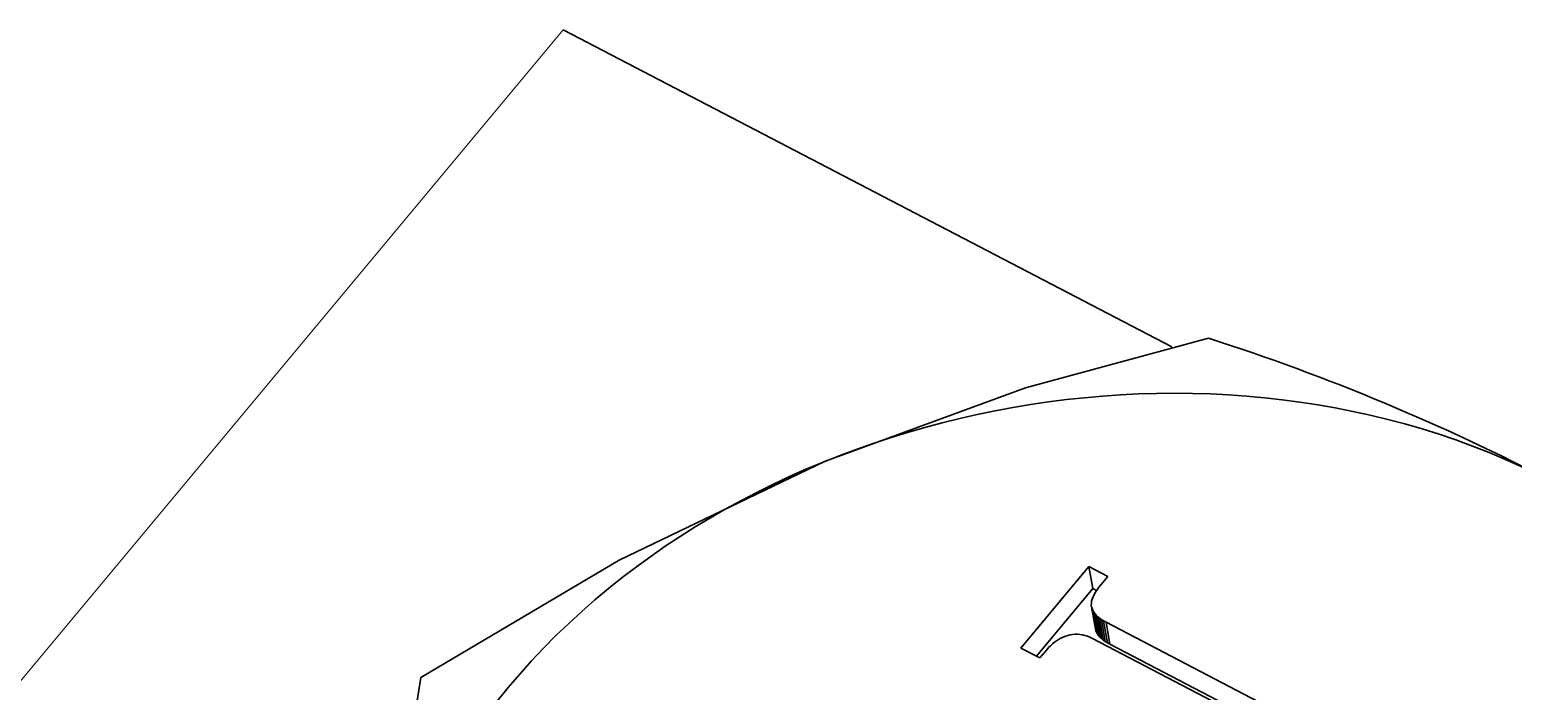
# Model space of a CAD drawing. Header units: millimetres. Extents: x 11035 to 42401, y -8968 to 2503.
# Drawn here: x 12276.52 to 12286.37, y 1744.25 to 1748.64 of the extents above; entities that cross this region are included whole.
import ezdxf

# ---------------------------------------------------------------- set-up
doc = ezdxf.new("R2010")
doc.units = ezdxf.units.MM
doc.layers.add('word_dim', color=253, linetype='Continuous')

# ---------------------------------------------------------------- blocks, each defined once
blk = doc.blocks.new('A$C5CD62552')
at = {"color": 7, "lineweight": 13, "ltscale": 0.451788}
blk.add_line((-19.2153, -255.7636), (-30.7851, -269.6459), dxfattribs=at)
at = {"color": 7, "lineweight": 35, "ltscale": 0.113868}
blk.add_line((-15.1765, -257.8692), (-19.2153, -255.7636), dxfattribs=at)
at = {"color": 7, "lineweight": 35, "ltscale": 0.017621}
blk.add_line((-16.1784, -259.8675), (-15.7271, -259.3261), dxfattribs=at)
at = {"color": 7, "lineweight": 35, "ltscale": 0.003559}
blk.add_line((-15.7271, -259.3261), (-15.6009, -259.3919), dxfattribs=at)
at = {"color": 7, "lineweight": 35, "ltscale": 0.003702}
for p, q in [((-15.7271, -259.3261), (-15.7014, -259.4719)), ((-15.7092, -259.5943), (-15.6834, -259.7401)), ((-15.7061, -259.6058), (-15.6803, -259.7516)), ((-15.7016, -259.617), (-15.6757, -259.7628)), ((-15.6955, -259.6278), (-15.6698, -259.7737)), ((-15.6689, -259.6589), (-15.643, -259.8047)), ((-15.6571, -259.6686), (-15.6313, -259.8144)), ((-15.6439, -259.6781), (-15.6181, -259.8239)), ((-15.6292, -259.6873), (-15.6034, -259.8331)), ((-15.6131, -259.6962), (-15.5872, -259.842))]:
    blk.add_line(p, q, dxfattribs=at)
at = {"color": 7, "lineweight": 35, "ltscale": 0.000567875}
blk.add_line((-15.646, -259.446), (-15.6601, -259.4638), dxfattribs=at)
at = {"color": 7, "lineweight": 35, "ltscale": 0.001761}
for p, q in [((-15.6009, -259.3919), (-15.646, -259.446)), ((-16.007, -259.8792), (-16.0521, -259.9333))]:
    blk.add_line(p, q, dxfattribs=at)
at = {"color": 7, "lineweight": 35, "ltscale": 0.014616}
blk.add_line((-16.0756, -259.9211), (-15.7014, -259.4719), dxfattribs=at)
at = {"color": 7, "lineweight": 35, "ltscale": 0.000356795}
blk.add_line((-15.7049, -259.5428), (-15.7086, -259.5566), dxfattribs=at)
at = {"color": 7, "lineweight": 35, "ltscale": 0.000388257}
blk.add_line((-15.6994, -259.5282), (-15.7049, -259.5428), dxfattribs=at)
at = {"color": 7, "lineweight": 35, "ltscale": 0.000729582}
blk.add_line((-15.7014, -259.4719), (-15.6755, -259.4854), dxfattribs=at)
at = {"color": 7, "lineweight": 35, "ltscale": 0.00041907}
blk.add_line((-15.6922, -259.5131), (-15.6994, -259.5282), dxfattribs=at)
at = {"color": 7, "lineweight": 35, "ltscale": 0.000453669}
blk.add_line((-15.6833, -259.4973), (-15.6922, -259.5131), dxfattribs=at)
at = {"color": 7, "lineweight": 35, "ltscale": 0.000491788}
blk.add_line((-15.6726, -259.4808), (-15.6833, -259.4973), dxfattribs=at)
at = {"color": 7, "lineweight": 35, "ltscale": 0.000527383}
blk.add_line((-15.6601, -259.4638), (-15.6726, -259.4808), dxfattribs=at)
at = {"color": 7, "lineweight": 35, "ltscale": 0.00031439}
blk.add_line((-15.7105, -259.5698), (-15.7108, -259.5824), dxfattribs=at)
at = {"color": 7, "lineweight": 35, "ltscale": 0.000301692}
blk.add_line((-15.7108, -259.5824), (-15.7092, -259.5943), dxfattribs=at)
at = {"color": 7, "lineweight": 35, "ltscale": 0.000334697}
blk.add_line((-15.7086, -259.5566), (-15.7105, -259.5698), dxfattribs=at)
at = {"color": 7, "lineweight": 35, "ltscale": 0.000296837}
blk.add_line((-15.7092, -259.5943), (-15.7061, -259.6058), dxfattribs=at)
at = {"color": 7, "lineweight": 35, "ltscale": 0.000301202}
for p, q in [((-15.7061, -259.6058), (-15.7016, -259.617)), ((-15.6803, -259.7516), (-15.6757, -259.7628))]:
    blk.add_line(p, q, dxfattribs=at)
at = {"color": 7, "lineweight": 35, "ltscale": 0.000311534}
blk.add_line((-15.7016, -259.617), (-15.6955, -259.6278), dxfattribs=at)
at = {"color": 7, "lineweight": 35, "ltscale": 0.000324263}
blk.add_line((-15.6955, -259.6278), (-15.6881, -259.6385), dxfattribs=at)
at = {"color": 7, "lineweight": 35, "ltscale": 0.000340777}
for p, q in [((-15.6881, -259.6385), (-15.6792, -259.6488)), ((-15.6623, -259.7843), (-15.6534, -259.7947))]:
    blk.add_line(p, q, dxfattribs=at)
at = {"color": 7, "lineweight": 35, "ltscale": 0.003703}
for p, q in [((-15.6881, -259.6385), (-15.6623, -259.7843)), ((-15.6792, -259.6488), (-15.6534, -259.7947))]:
    blk.add_line(p, q, dxfattribs=at)
at = {"color": 7, "lineweight": 35, "ltscale": 0.000297636}
blk.add_line((-15.6834, -259.7401), (-15.6803, -259.7516), dxfattribs=at)
at = {"color": 7, "lineweight": 35, "ltscale": 0.000359308}
blk.add_line((-15.6792, -259.6488), (-15.6689, -259.6589), dxfattribs=at)
at = {"color": 7, "lineweight": 35, "ltscale": 0.000383709}
blk.add_line((-15.6689, -259.6589), (-15.6571, -259.6686), dxfattribs=at)
at = {"color": 7, "lineweight": 35, "ltscale": 0.000405669}
for p, q in [((-15.6571, -259.6686), (-15.6439, -259.6781)), ((-15.6313, -259.8144), (-15.6181, -259.8239))]:
    blk.add_line(p, q, dxfattribs=at)
at = {"color": 7, "lineweight": 35, "ltscale": 0.000432664}
blk.add_line((-15.6439, -259.6781), (-15.6292, -259.6873), dxfattribs=at)
at = {"color": 7, "lineweight": 35, "ltscale": 0.00046033}
for p, q in [((-15.6292, -259.6873), (-15.6131, -259.6962)), ((-15.6034, -259.8331), (-15.5872, -259.842))]:
    blk.add_line(p, q, dxfattribs=at)
at = {"color": 7, "lineweight": 35, "ltscale": 0.084817}
blk.add_line((-15.6131, -259.6962), (-12.6047, -261.2646), dxfattribs=at)
at = {"color": 7, "lineweight": 35, "ltscale": 0.000443831}
blk.add_line((-15.9691, -259.8402), (-15.9821, -259.8523), dxfattribs=at)
at = {"color": 7, "lineweight": 35, "ltscale": 0.000431379}
blk.add_line((-15.9558, -259.8293), (-15.9691, -259.8402), dxfattribs=at)
at = {"color": 7, "lineweight": 35, "ltscale": 0.000426078}
blk.add_line((-15.942, -259.8193), (-15.9558, -259.8293), dxfattribs=at)
at = {"color": 7, "lineweight": 35, "ltscale": 0.000420725}
blk.add_line((-15.9278, -259.8102), (-15.942, -259.8193), dxfattribs=at)
at = {"color": 7, "lineweight": 35, "ltscale": 0.000417946}
blk.add_line((-15.9132, -259.8021), (-15.9278, -259.8102), dxfattribs=at)
at = {"color": 7, "lineweight": 35, "ltscale": 0.000412247}
blk.add_line((-15.8983, -259.795), (-15.9132, -259.8021), dxfattribs=at)
at = {"color": 7, "lineweight": 35, "ltscale": 0.000413691}
blk.add_line((-15.8829, -259.7889), (-15.8983, -259.795), dxfattribs=at)
at = {"color": 7, "lineweight": 35, "ltscale": 0.000414017}
blk.add_line((-15.8672, -259.7838), (-15.8829, -259.7889), dxfattribs=at)
at = {"color": 7, "lineweight": 35, "ltscale": 0.0004119}
blk.add_line((-15.8512, -259.7798), (-15.8672, -259.7838), dxfattribs=at)
at = {"color": 7, "lineweight": 35, "ltscale": 0.000405129}
blk.add_line((-15.8352, -259.7772), (-15.8512, -259.7798), dxfattribs=at)
at = {"color": 7, "lineweight": 35, "ltscale": 0.000407147}
blk.add_line((-15.8189, -259.7759), (-15.8352, -259.7772), dxfattribs=at)
at = {"color": 7, "lineweight": 35, "ltscale": 0.000405887}
blk.add_line((-15.8027, -259.776), (-15.8189, -259.7759), dxfattribs=at)
at = {"color": 7, "lineweight": 35, "ltscale": 0.000410439}
blk.add_line((-15.7863, -259.7774), (-15.8027, -259.776), dxfattribs=at)
at = {"color": 7, "lineweight": 35, "ltscale": 0.00041466}
blk.add_line((-15.77, -259.7801), (-15.7863, -259.7774), dxfattribs=at)
at = {"color": 7, "lineweight": 35, "ltscale": 0.000427445}
blk.add_line((-15.7534, -259.7842), (-15.77, -259.7801), dxfattribs=at)
at = {"color": 7, "lineweight": 35, "ltscale": 0.00043622}
blk.add_line((-15.7368, -259.7896), (-15.7534, -259.7842), dxfattribs=at)
at = {"color": 7, "lineweight": 35, "ltscale": 0.000448268}
blk.add_line((-15.7202, -259.7964), (-15.7368, -259.7896), dxfattribs=at)
at = {"color": 7, "lineweight": 35, "ltscale": 0.00046749}
blk.add_line((-15.7033, -259.8045), (-15.7202, -259.7964), dxfattribs=at)
at = {"color": 7, "lineweight": 35, "ltscale": 0.075921}
blk.add_line((-13.0105, -261.2084), (-15.7033, -259.8045), dxfattribs=at)
at = {"color": 7, "lineweight": 35, "ltscale": 0.00031005}
blk.add_line((-15.6757, -259.7628), (-15.6698, -259.7737), dxfattribs=at)
at = {"color": 7, "lineweight": 35, "ltscale": 0.000325513}
blk.add_line((-15.6698, -259.7737), (-15.6623, -259.7843), dxfattribs=at)
at = {"color": 7, "lineweight": 35, "ltscale": 0.000360431}
blk.add_line((-15.6534, -259.7947), (-15.643, -259.8047), dxfattribs=at)
at = {"color": 7, "lineweight": 35, "ltscale": 0.00038136}
blk.add_line((-15.643, -259.8047), (-15.6313, -259.8144), dxfattribs=at)
at = {"color": 7, "lineweight": 35, "ltscale": 0.00043525}
blk.add_line((-15.6181, -259.8239), (-15.6034, -259.8331), dxfattribs=at)
at = {"color": 7, "lineweight": 35, "ltscale": 0.003561}
blk.add_line((-16.0521, -259.9333), (-16.1784, -259.8675), dxfattribs=at)
at = {"color": 7, "lineweight": 35, "ltscale": 0.000465943}
blk.add_line((-15.9947, -259.8652), (-16.007, -259.8792), dxfattribs=at)
at = {"color": 7, "lineweight": 35, "ltscale": 0.000451051}
blk.add_line((-15.9821, -259.8523), (-15.9947, -259.8652), dxfattribs=at)
at = {"color": 7, "lineweight": 35, "ltscale": 0.084815}
blk.add_line((-15.5872, -259.842), (-12.5789, -261.4104), dxfattribs=at)
at = {"color": 7, "lineweight": 35}
for points in [[(-20.1611, -260.0636), (-18.8451, -259.2853), (-17.482, -258.629), (-16.148, -258.1417), (-14.934, -257.8102)], [(-20.719, -264.7513), (-20.6095, -263.3439), (-20.4741, -262.0476), (-20.1611, -260.0636)]]:
    blk.add_lwpolyline(points, dxfattribs=at)
blk.add_arc((-19.4165, -271.764), 14.6557, 62.4684, 72.19164, dxfattribs=at)
blk.add_ellipse((-15.5345, -262.2387), major_axis=(-4.9235, -0.8713), ratio=0.805657, start_param=0.808481, end_param=7.091666, dxfattribs=at)

msp = doc.modelspace()

# ---------------------------------------------------------------- block references
at = {"layer": 'word_dim', "color": 3, "linetype": 'Continuous', "ltscale": 2}
msp.add_blockref('A$C5CD62552', (12299.2759, 2004.4039), dxfattribs=at)

doc.saveas('drawing.dxf')
